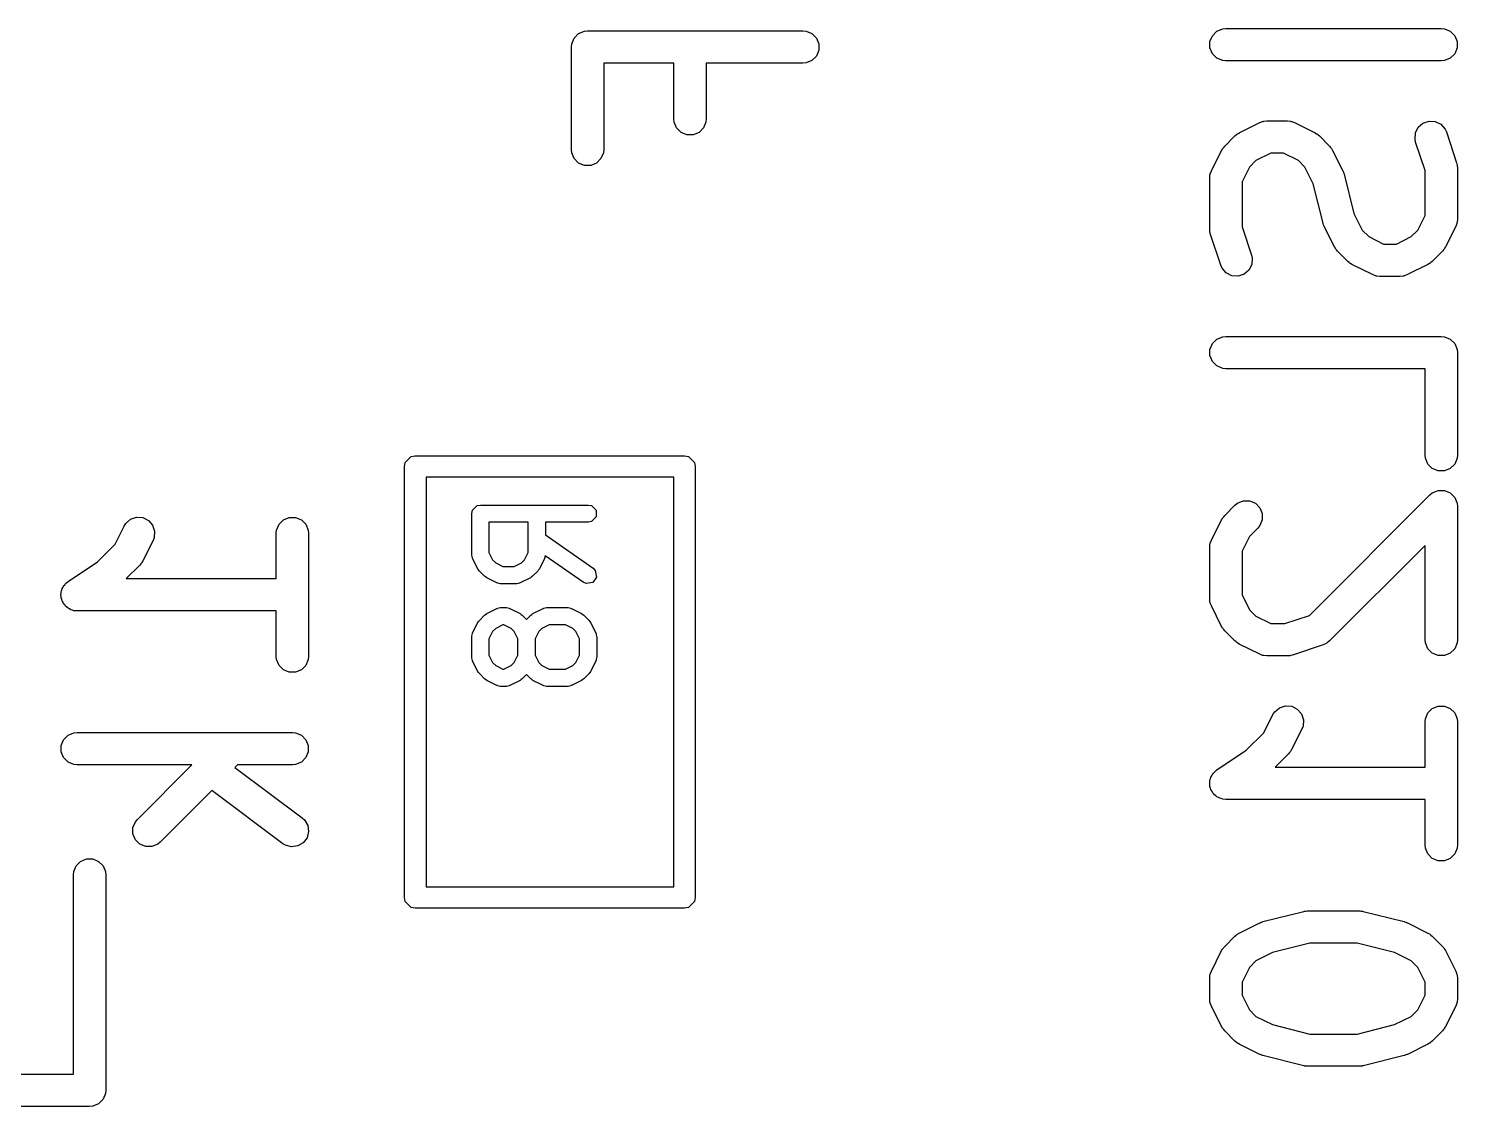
# Model space of a CAD drawing. Header units: inches. Extents: x -1.72 to 1.71, y -2.13 to 2.13.
# Drawn here: x -0.8039 to -0.5428, y 1.1158 to 1.3128 of the extents above; entities that cross this region are included whole.
import ezdxf

# ---------------------------------------------------------------- set-up
doc = ezdxf.new("R2010")
doc.units = ezdxf.units.IN
doc.header["$MEASUREMENT"] = 0
doc.layers.add('BLACK', color=250, linetype='CONTINUOUS')

msp = doc.modelspace()

# ---------------------------------------------------------------- linework, layer by layer
at = {"layer": 'BLACK', "linetype": 'CONTINUOUS'}
for p, q in [((-0.70467, 1.31001), (-0.70423, 1.31107)), ((-0.70423, 1.31107), (-0.70342, 1.31189)), ((-0.70342, 1.31189), (-0.70235, 1.31233)), ((-0.70235, 1.31233), (-0.70178, 1.31238)), ((-0.70178, 1.31238), (-0.66241, 1.31238)), ((-0.66241, 1.31238), (-0.66183, 1.31233)), ((-0.66183, 1.31233), (-0.66077, 1.31189)), ((-0.66077, 1.31189), (-0.65995, 1.31107)), ((-0.65995, 1.31107), (-0.65951, 1.31001)), ((-0.58801, 1.31043), (-0.58756, 1.3115)), ((-0.58756, 1.3115), (-0.58675, 1.31231)), ((-0.58675, 1.31231), (-0.58569, 1.31275)), ((-0.58569, 1.31275), (-0.58511, 1.31281)), ((-0.58511, 1.31281), (-0.54574, 1.31281)), ((-0.54574, 1.31281), (-0.54516, 1.31275)), ((-0.54516, 1.31275), (-0.5441, 1.31231)), ((-0.5441, 1.31231), (-0.54328, 1.3115)), ((-0.54328, 1.3115), (-0.54284, 1.31043)), ((-0.70473, 1.30943), (-0.70467, 1.31001)), ((-0.70473, 1.29068), (-0.70473, 1.30943)), ((-0.65951, 1.30885), (-0.65995, 1.30779)), ((-0.65951, 1.31001), (-0.65951, 1.30885)), ((-0.58801, 1.30928), (-0.58801, 1.31043)), ((-0.58756, 1.30822), (-0.58801, 1.30928)), ((-0.54284, 1.30928), (-0.54328, 1.30822)), ((-0.54284, 1.31043), (-0.54284, 1.30928)), ((-0.68598, 1.30648), (-0.69883, 1.30648)), ((-0.69883, 1.30648), (-0.69883, 1.29068)), ((-0.68598, 1.29631), (-0.68598, 1.30648)), ((-0.66241, 1.30648), (-0.68008, 1.30648)), ((-0.68008, 1.30648), (-0.68008, 1.29631)), ((-0.66183, 1.30653), (-0.66241, 1.30648)), ((-0.66077, 1.30697), (-0.66183, 1.30653)), ((-0.65995, 1.30779), (-0.66077, 1.30697)), ((-0.58675, 1.3074), (-0.58756, 1.30822)), ((-0.58569, 1.30696), (-0.58675, 1.3074)), ((-0.58511, 1.3069), (-0.58569, 1.30696)), ((-0.54574, 1.3069), (-0.58511, 1.3069)), ((-0.54516, 1.30696), (-0.54574, 1.3069)), ((-0.5441, 1.3074), (-0.54516, 1.30696)), ((-0.54328, 1.30822), (-0.5441, 1.3074)), ((-0.68593, 1.29573), (-0.68598, 1.29631)), ((-0.68549, 1.29467), (-0.68593, 1.29573)), ((-0.68014, 1.29573), (-0.68058, 1.29467)), ((-0.68008, 1.29631), (-0.68014, 1.29573)), ((-0.58268, 1.29375), (-0.57893, 1.29563)), ((-0.57893, 1.29563), (-0.57839, 1.29583)), ((-0.57839, 1.29583), (-0.57828, 1.29584)), ((-0.57828, 1.29584), (-0.57819, 1.29588)), ((-0.57819, 1.29588), (-0.57761, 1.29594)), ((-0.57761, 1.29594), (-0.57386, 1.29594)), ((-0.57386, 1.29594), (-0.57328, 1.29588)), ((-0.57328, 1.29588), (-0.57319, 1.29584)), ((-0.57319, 1.29584), (-0.57308, 1.29583)), ((-0.57308, 1.29583), (-0.57254, 1.29563)), ((-0.57254, 1.29563), (-0.56879, 1.29375)), ((-0.54995, 1.29479), (-0.54908, 1.29555)), ((-0.54908, 1.29555), (-0.54798, 1.29591)), ((-0.54798, 1.29591), (-0.54683, 1.29583)), ((-0.54683, 1.29583), (-0.5458, 1.29532)), ((-0.68467, 1.29385), (-0.68549, 1.29467)), ((-0.68361, 1.29341), (-0.68467, 1.29385)), ((-0.68246, 1.29341), (-0.68361, 1.29341)), ((-0.68139, 1.29385), (-0.68246, 1.29341)), ((-0.68058, 1.29467), (-0.68139, 1.29385)), ((-0.58532, 1.29132), (-0.58345, 1.2932)), ((-0.58345, 1.2932), (-0.58322, 1.29338)), ((-0.58322, 1.29338), (-0.58317, 1.29344)), ((-0.58317, 1.29344), (-0.58308, 1.2935)), ((-0.58308, 1.2935), (-0.583, 1.29356)), ((-0.583, 1.29356), (-0.58293, 1.29359)), ((-0.58293, 1.29359), (-0.58268, 1.29375)), ((-0.56879, 1.29375), (-0.56854, 1.29359)), ((-0.56854, 1.29359), (-0.56847, 1.29356)), ((-0.56847, 1.29356), (-0.56839, 1.2935)), ((-0.56839, 1.2935), (-0.5683, 1.29344)), ((-0.5683, 1.29344), (-0.56825, 1.29338)), ((-0.56825, 1.29338), (-0.56802, 1.2932)), ((-0.56802, 1.2932), (-0.56615, 1.29132)), ((-0.55054, 1.29261), (-0.55046, 1.29376)), ((-0.55046, 1.29376), (-0.54995, 1.29479)), ((-0.5458, 1.29532), (-0.54505, 1.29445)), ((-0.54505, 1.29445), (-0.54481, 1.29392)), ((-0.54481, 1.29392), (-0.54294, 1.28829)), ((-0.70467, 1.29011), (-0.70473, 1.29068)), ((-0.69883, 1.29068), (-0.69888, 1.29011)), ((-0.58775, 1.28681), (-0.58588, 1.29056)), ((-0.58588, 1.29056), (-0.58572, 1.2908)), ((-0.58572, 1.2908), (-0.58569, 1.29088)), ((-0.58569, 1.29088), (-0.58562, 1.29096)), ((-0.58562, 1.29096), (-0.58557, 1.29105)), ((-0.58557, 1.29105), (-0.58551, 1.2911)), ((-0.58551, 1.2911), (-0.58532, 1.29132)), ((-0.56615, 1.29132), (-0.56596, 1.2911)), ((-0.56596, 1.2911), (-0.5659, 1.29105)), ((-0.5659, 1.29105), (-0.56585, 1.29096)), ((-0.56585, 1.29096), (-0.56578, 1.29088)), ((-0.56578, 1.29088), (-0.56575, 1.2908)), ((-0.56575, 1.2908), (-0.5656, 1.29056)), ((-0.5656, 1.29056), (-0.56372, 1.28681)), ((-0.55042, 1.29205), (-0.55054, 1.29261)), ((-0.54869, 1.28688), (-0.55042, 1.29205)), ((-0.70423, 1.28904), (-0.70467, 1.29011)), ((-0.70342, 1.28823), (-0.70423, 1.28904)), ((-0.70235, 1.28779), (-0.70342, 1.28823)), ((-0.7012, 1.28779), (-0.70235, 1.28779)), ((-0.70014, 1.28823), (-0.7012, 1.28779)), ((-0.69932, 1.28904), (-0.70014, 1.28823)), ((-0.69888, 1.29011), (-0.69932, 1.28904)), ((-0.57961, 1.28868), (-0.58081, 1.28749)), ((-0.57691, 1.29003), (-0.57961, 1.28868)), ((-0.57456, 1.29003), (-0.57691, 1.29003)), ((-0.57186, 1.28868), (-0.57456, 1.29003)), ((-0.57066, 1.28749), (-0.57186, 1.28868)), ((-0.54294, 1.28829), (-0.54287, 1.28801)), ((-0.54287, 1.28801), (-0.54284, 1.28794)), ((-0.54284, 1.28794), (-0.54283, 1.28783)), ((-0.54283, 1.28783), (-0.54281, 1.28773)), ((-0.54281, 1.28773), (-0.54282, 1.28765)), ((-0.54282, 1.28765), (-0.54279, 1.28736)), ((-0.58806, 1.28549), (-0.58801, 1.28606)), ((-0.58806, 1.27611), (-0.58806, 1.28549)), ((-0.58801, 1.28606), (-0.58796, 1.28616)), ((-0.58796, 1.28626), (-0.58775, 1.28681)), ((-0.58796, 1.28616), (-0.58796, 1.28626)), ((-0.58081, 1.28749), (-0.58216, 1.28479)), ((-0.56915, 1.28445), (-0.57066, 1.28749)), ((-0.56372, 1.28681), (-0.5637, 1.28676)), ((-0.5637, 1.28676), (-0.56369, 1.28675)), ((-0.56369, 1.28675), (-0.56361, 1.2865)), ((-0.56361, 1.2865), (-0.56351, 1.28626)), ((-0.56351, 1.28626), (-0.56351, 1.28624)), ((-0.56351, 1.28624), (-0.5635, 1.2862)), ((-0.5635, 1.2862), (-0.5617, 1.27902)), ((-0.54869, 1.27868), (-0.54869, 1.28688)), ((-0.54279, 1.28736), (-0.54279, 1.27799)), ((-0.58216, 1.28479), (-0.58216, 1.27659)), ((-0.56735, 1.27727), (-0.56915, 1.28445)), ((-0.56734, 1.27723), (-0.56735, 1.27727)), ((-0.56734, 1.27721), (-0.56734, 1.27723)), ((-0.56724, 1.27697), (-0.56734, 1.27721)), ((-0.5617, 1.27902), (-0.56019, 1.27599)), ((-0.55004, 1.27599), (-0.54869, 1.27868)), ((-0.54289, 1.27721), (-0.5431, 1.27667)), ((-0.54288, 1.27731), (-0.54289, 1.27721)), ((-0.54284, 1.27741), (-0.54288, 1.27731)), ((-0.54279, 1.27799), (-0.54284, 1.27741)), ((-0.58803, 1.27582), (-0.58806, 1.27611)), ((-0.58804, 1.27574), (-0.58803, 1.27582)), ((-0.58802, 1.27564), (-0.58804, 1.27574)), ((-0.58801, 1.27554), (-0.58802, 1.27564)), ((-0.58798, 1.27546), (-0.58801, 1.27554)), ((-0.58791, 1.27518), (-0.58798, 1.27546)), ((-0.58604, 1.26955), (-0.58791, 1.27518)), ((-0.58216, 1.27659), (-0.58043, 1.27142)), ((-0.56716, 1.27672), (-0.56724, 1.27697)), ((-0.56714, 1.27671), (-0.56716, 1.27672)), ((-0.56713, 1.27667), (-0.56714, 1.27671)), ((-0.56525, 1.27292), (-0.56713, 1.27667)), ((-0.56019, 1.27599), (-0.55899, 1.27479)), ((-0.55899, 1.27479), (-0.55629, 1.27344)), ((-0.55394, 1.27344), (-0.55124, 1.27479)), ((-0.55124, 1.27479), (-0.55004, 1.27599)), ((-0.5431, 1.27667), (-0.54497, 1.27292)), ((-0.5651, 1.27267), (-0.56525, 1.27292)), ((-0.56507, 1.2726), (-0.5651, 1.27267)), ((-0.565, 1.27252), (-0.56507, 1.2726)), ((-0.56495, 1.27243), (-0.565, 1.27252)), ((-0.56489, 1.27237), (-0.56495, 1.27243)), ((-0.5647, 1.27215), (-0.56489, 1.27237)), ((-0.56283, 1.27027), (-0.5647, 1.27215)), ((-0.55629, 1.27344), (-0.55394, 1.27344)), ((-0.54553, 1.27215), (-0.5474, 1.27027)), ((-0.54534, 1.27237), (-0.54553, 1.27215)), ((-0.54528, 1.27243), (-0.54534, 1.27237)), ((-0.54523, 1.27252), (-0.54528, 1.27243)), ((-0.54516, 1.2726), (-0.54523, 1.27252)), ((-0.54513, 1.27267), (-0.54516, 1.2726)), ((-0.54497, 1.27292), (-0.54513, 1.27267)), ((-0.5858, 1.26902), (-0.58604, 1.26955)), ((-0.58039, 1.26971), (-0.5809, 1.26868)), ((-0.58043, 1.27142), (-0.58031, 1.27086)), ((-0.58031, 1.27086), (-0.58039, 1.26971)), ((-0.5626, 1.27009), (-0.56283, 1.27027)), ((-0.56255, 1.27003), (-0.5626, 1.27009)), ((-0.56246, 1.26997), (-0.56255, 1.27003)), ((-0.56238, 1.26991), (-0.56246, 1.26997)), ((-0.56231, 1.26988), (-0.56238, 1.26991)), ((-0.56206, 1.26972), (-0.56231, 1.26988)), ((-0.55831, 1.26785), (-0.56206, 1.26972)), ((-0.54817, 1.26972), (-0.55192, 1.26785)), ((-0.54792, 1.26988), (-0.54817, 1.26972)), ((-0.54785, 1.26991), (-0.54792, 1.26988)), ((-0.54777, 1.26997), (-0.54785, 1.26991)), ((-0.54768, 1.27003), (-0.54777, 1.26997)), ((-0.54763, 1.27009), (-0.54768, 1.27003)), ((-0.5474, 1.27027), (-0.54763, 1.27009)), ((-0.58505, 1.26815), (-0.5858, 1.26902)), ((-0.58401, 1.26764), (-0.58505, 1.26815)), ((-0.58287, 1.26756), (-0.58401, 1.26764)), ((-0.58177, 1.26792), (-0.58287, 1.26756)), ((-0.5809, 1.26868), (-0.58177, 1.26792)), ((-0.55777, 1.26764), (-0.55831, 1.26785)), ((-0.55766, 1.26763), (-0.55777, 1.26764)), ((-0.55756, 1.26759), (-0.55766, 1.26763)), ((-0.55699, 1.26753), (-0.55756, 1.26759)), ((-0.55324, 1.26753), (-0.55699, 1.26753)), ((-0.55266, 1.26759), (-0.55324, 1.26753)), ((-0.55256, 1.26763), (-0.55266, 1.26759)), ((-0.55246, 1.26764), (-0.55256, 1.26763)), ((-0.55192, 1.26785), (-0.55246, 1.26764)), ((-0.58675, 1.25607), (-0.58569, 1.25651)), ((-0.58569, 1.25651), (-0.58511, 1.25657)), ((-0.58511, 1.25657), (-0.54574, 1.25657)), ((-0.54574, 1.25657), (-0.54516, 1.25651)), ((-0.54516, 1.25651), (-0.5441, 1.25607)), ((-0.58801, 1.25419), (-0.58756, 1.25525)), ((-0.58801, 1.25304), (-0.58801, 1.25419)), ((-0.58756, 1.25525), (-0.58675, 1.25607)), ((-0.5441, 1.25607), (-0.54328, 1.25525)), ((-0.54328, 1.25525), (-0.54284, 1.25419)), ((-0.54284, 1.25419), (-0.54279, 1.25361)), ((-0.54279, 1.25361), (-0.54279, 1.23487)), ((-0.58756, 1.25197), (-0.58801, 1.25304)), ((-0.58675, 1.25116), (-0.58756, 1.25197)), ((-0.58569, 1.25072), (-0.58675, 1.25116)), ((-0.58511, 1.25066), (-0.58569, 1.25072)), ((-0.54869, 1.25066), (-0.58511, 1.25066)), ((-0.54869, 1.23487), (-0.54869, 1.25066)), ((-0.73524, 1.23278), (-0.73509, 1.23353)), ((-0.73524, 1.15404), (-0.73524, 1.23278)), ((-0.73509, 1.23353), (-0.73402, 1.23459)), ((-0.73402, 1.23459), (-0.73327, 1.23474)), ((-0.73327, 1.23474), (-0.68406, 1.23474)), ((-0.68406, 1.23474), (-0.6833, 1.23459)), ((-0.6833, 1.23459), (-0.68224, 1.23353)), ((-0.68224, 1.23353), (-0.68209, 1.23278)), ((-0.68209, 1.23278), (-0.68209, 1.15404)), ((-0.54864, 1.23429), (-0.54869, 1.23487)), ((-0.54819, 1.23323), (-0.54864, 1.23429)), ((-0.54738, 1.23241), (-0.54819, 1.23323)), ((-0.54328, 1.23323), (-0.5441, 1.23241)), ((-0.54284, 1.23429), (-0.54328, 1.23323)), ((-0.54279, 1.23487), (-0.54284, 1.23429)), ((-0.7313, 1.23081), (-0.7313, 1.156)), ((-0.68602, 1.23081), (-0.7313, 1.23081)), ((-0.68602, 1.156), (-0.68602, 1.23081)), ((-0.54632, 1.23197), (-0.54738, 1.23241)), ((-0.54516, 1.23197), (-0.54632, 1.23197)), ((-0.5441, 1.23241), (-0.54516, 1.23197)), ((-0.56983, 1.20558), (-0.54783, 1.22758)), ((-0.54783, 1.22758), (-0.54738, 1.22795)), ((-0.54738, 1.22795), (-0.54663, 1.22826)), ((-0.54663, 1.22826), (-0.54632, 1.22839)), ((-0.54632, 1.22839), (-0.54516, 1.22839)), ((-0.54516, 1.22839), (-0.5441, 1.22795)), ((-0.5441, 1.22795), (-0.54328, 1.22713)), ((-0.72283, 1.22478), (-0.72197, 1.22563)), ((-0.72197, 1.22563), (-0.72137, 1.22575)), ((-0.72137, 1.22575), (-0.70169, 1.22575)), ((-0.70169, 1.22575), (-0.70108, 1.22563)), ((-0.70108, 1.22563), (-0.70023, 1.22478)), ((-0.58532, 1.22383), (-0.58345, 1.22571)), ((-0.58345, 1.22571), (-0.583, 1.22607)), ((-0.583, 1.22607), (-0.58194, 1.22651)), ((-0.58194, 1.22651), (-0.58078, 1.22651)), ((-0.58078, 1.22651), (-0.57972, 1.22607)), ((-0.57972, 1.22607), (-0.5789, 1.22526)), ((-0.5789, 1.22526), (-0.57846, 1.22419)), ((-0.54328, 1.22713), (-0.54303, 1.22651)), ((-0.54303, 1.22651), (-0.54284, 1.22607)), ((-0.54284, 1.22607), (-0.54279, 1.22549)), ((-0.54279, 1.22549), (-0.54279, 1.20112)), ((-0.78648, 1.22191), (-0.78617, 1.2224)), ((-0.78617, 1.2224), (-0.7853, 1.22315)), ((-0.7853, 1.22315), (-0.78421, 1.22352)), ((-0.78421, 1.22352), (-0.78306, 1.22344)), ((-0.78306, 1.22344), (-0.78203, 1.22292)), ((-0.78203, 1.22292), (-0.78127, 1.22205)), ((-0.75861, 1.22117), (-0.75817, 1.22223)), ((-0.75817, 1.22223), (-0.75736, 1.22304)), ((-0.75736, 1.22304), (-0.75629, 1.22349)), ((-0.75629, 1.22349), (-0.75514, 1.22349)), ((-0.75514, 1.22349), (-0.75408, 1.22304)), ((-0.75408, 1.22304), (-0.75326, 1.22223)), ((-0.75326, 1.22223), (-0.75282, 1.22117)), ((-0.72295, 1.22418), (-0.72283, 1.22478)), ((-0.72295, 1.21668), (-0.72295, 1.22418)), ((-0.71264, 1.2226), (-0.7198, 1.2226)), ((-0.7198, 1.2226), (-0.7198, 1.21705)), ((-0.71264, 1.21705), (-0.71264, 1.2226)), ((-0.70169, 1.2226), (-0.70949, 1.2226)), ((-0.70949, 1.2226), (-0.70949, 1.22031)), ((-0.70108, 1.22272), (-0.70169, 1.2226)), ((-0.70023, 1.22357), (-0.70108, 1.22272)), ((-0.70023, 1.22478), (-0.70023, 1.22357)), ((-0.58775, 1.21931), (-0.58588, 1.22306)), ((-0.58588, 1.22306), (-0.58572, 1.22331)), ((-0.58572, 1.22331), (-0.58569, 1.22338)), ((-0.58569, 1.22338), (-0.58562, 1.22346)), ((-0.58562, 1.22346), (-0.58557, 1.22355)), ((-0.58557, 1.22355), (-0.58551, 1.2236)), ((-0.58551, 1.2236), (-0.58532, 1.22383)), ((-0.57846, 1.22304), (-0.5789, 1.22198)), ((-0.57846, 1.22419), (-0.57846, 1.22304)), ((-0.78814, 1.21859), (-0.78648, 1.22191)), ((-0.78127, 1.22205), (-0.78091, 1.22096)), ((-0.78099, 1.21981), (-0.7812, 1.21927)), ((-0.78091, 1.22096), (-0.78099, 1.21981)), ((-0.75867, 1.22059), (-0.75861, 1.22117)), ((-0.75867, 1.21229), (-0.75867, 1.22059)), ((-0.75282, 1.22117), (-0.75276, 1.22059)), ((-0.75276, 1.22059), (-0.75276, 1.19809)), ((-0.70949, 1.22031), (-0.70078, 1.21422)), ((-0.58081, 1.21999), (-0.58216, 1.2173)), ((-0.57927, 1.22153), (-0.58081, 1.21999)), ((-0.5789, 1.22198), (-0.57927, 1.22153)), ((-0.79134, 1.21539), (-0.78814, 1.21859)), ((-0.7812, 1.21927), (-0.78307, 1.21552)), ((-0.7198, 1.21705), (-0.71914, 1.21573)), ((-0.71329, 1.21573), (-0.71264, 1.21705)), ((-0.58806, 1.21799), (-0.58801, 1.21857)), ((-0.58806, 1.20862), (-0.58806, 1.21799)), ((-0.58801, 1.21857), (-0.58796, 1.21867)), ((-0.58796, 1.21877), (-0.58775, 1.21931)), ((-0.58796, 1.21867), (-0.58796, 1.21877)), ((-0.58216, 1.2173), (-0.58216, 1.20932)), ((-0.54869, 1.21836), (-0.56615, 1.20091)), ((-0.54869, 1.20112), (-0.54869, 1.21836)), ((-0.79672, 1.2118), (-0.79134, 1.21539)), ((-0.78362, 1.21475), (-0.78608, 1.21229)), ((-0.78344, 1.21498), (-0.78362, 1.21475)), ((-0.78338, 1.21503), (-0.78344, 1.21498)), ((-0.78332, 1.21512), (-0.78338, 1.21503)), ((-0.78326, 1.2152), (-0.78332, 1.21512)), ((-0.78323, 1.21527), (-0.78326, 1.2152)), ((-0.78307, 1.21552), (-0.78323, 1.21527)), ((-0.72293, 1.2166), (-0.72295, 1.21668)), ((-0.72294, 1.21656), (-0.72293, 1.2166)), ((-0.72288, 1.21632), (-0.72294, 1.21656)), ((-0.72283, 1.21607), (-0.72288, 1.21632)), ((-0.7228, 1.21605), (-0.72283, 1.21607)), ((-0.72278, 1.21597), (-0.7228, 1.21605)), ((-0.72184, 1.2141), (-0.72278, 1.21597)), ((-0.71914, 1.21573), (-0.71856, 1.21516)), ((-0.71856, 1.21516), (-0.71725, 1.2145)), ((-0.71725, 1.2145), (-0.71518, 1.2145)), ((-0.71518, 1.2145), (-0.71387, 1.21516)), ((-0.71387, 1.21516), (-0.71329, 1.21573)), ((-0.70965, 1.21597), (-0.71059, 1.2141)), ((-0.70963, 1.21605), (-0.70965, 1.21597)), ((-0.70961, 1.21607), (-0.70963, 1.21605)), ((-0.70956, 1.21632), (-0.70961, 1.21607)), ((-0.70951, 1.21648), (-0.70956, 1.21632)), ((-0.70259, 1.21164), (-0.70951, 1.21648)), ((-0.79717, 1.21143), (-0.79673, 1.21179)), ((-0.79673, 1.21179), (-0.79673, 1.2118)), ((-0.79673, 1.2118), (-0.79673, 1.2118)), ((-0.79673, 1.2118), (-0.79672, 1.2118)), ((-0.78608, 1.21229), (-0.75867, 1.21229)), ((-0.72169, 1.2139), (-0.72184, 1.2141)), ((-0.72155, 1.21369), (-0.72169, 1.2139)), ((-0.72061, 1.21275), (-0.72155, 1.21369)), ((-0.7204, 1.21261), (-0.72061, 1.21275)), ((-0.7202, 1.21246), (-0.7204, 1.21261)), ((-0.71833, 1.21152), (-0.7202, 1.21246)), ((-0.71223, 1.21246), (-0.71411, 1.21152)), ((-0.71203, 1.21261), (-0.71223, 1.21246)), ((-0.71182, 1.21275), (-0.71203, 1.21261)), ((-0.71088, 1.21369), (-0.71182, 1.21275)), ((-0.71074, 1.2139), (-0.71088, 1.21369)), ((-0.71059, 1.2141), (-0.71074, 1.2139)), ((-0.70015, 1.21259), (-0.70084, 1.2116)), ((-0.70078, 1.21422), (-0.70036, 1.21377)), ((-0.70036, 1.21377), (-0.70015, 1.21259)), ((-0.79804, 1.20934), (-0.79798, 1.20963)), ((-0.79798, 1.20906), (-0.79804, 1.20934)), ((-0.79798, 1.20992), (-0.79787, 1.21019)), ((-0.79798, 1.20963), (-0.79798, 1.20992)), ((-0.79787, 1.21019), (-0.79781, 1.21047)), ((-0.79781, 1.21047), (-0.79765, 1.21071)), ((-0.79765, 1.21071), (-0.79754, 1.21098)), ((-0.79754, 1.21098), (-0.79733, 1.21119)), ((-0.79733, 1.21119), (-0.79717, 1.21143)), ((-0.71825, 1.2115), (-0.71833, 1.21152)), ((-0.71823, 1.21147), (-0.71825, 1.2115)), ((-0.71798, 1.21142), (-0.71823, 1.21147)), ((-0.71773, 1.21136), (-0.71798, 1.21142)), ((-0.7177, 1.21137), (-0.71773, 1.21136)), ((-0.71762, 1.21135), (-0.7177, 1.21137)), ((-0.71481, 1.21135), (-0.71762, 1.21135)), ((-0.71473, 1.21137), (-0.71481, 1.21135)), ((-0.7147, 1.21136), (-0.71473, 1.21137)), ((-0.71446, 1.21142), (-0.7147, 1.21136)), ((-0.71421, 1.21147), (-0.71446, 1.21142)), ((-0.71418, 1.2115), (-0.71421, 1.21147)), ((-0.71411, 1.21152), (-0.71418, 1.2115)), ((-0.70203, 1.21139), (-0.70259, 1.21164)), ((-0.70084, 1.2116), (-0.70203, 1.21139)), ((-0.58216, 1.20932), (-0.58081, 1.20662)), ((-0.79798, 1.20876), (-0.79798, 1.20906)), ((-0.79787, 1.2085), (-0.79798, 1.20876)), ((-0.79782, 1.20821), (-0.79787, 1.2085)), ((-0.79765, 1.20797), (-0.79782, 1.20821)), ((-0.79754, 1.2077), (-0.79765, 1.20797)), ((-0.79734, 1.2075), (-0.79754, 1.2077)), ((-0.79718, 1.20726), (-0.79734, 1.2075)), ((-0.79693, 1.20709), (-0.79718, 1.20726)), ((-0.79673, 1.20689), (-0.79693, 1.20709)), ((-0.79646, 1.20678), (-0.79673, 1.20689)), ((-0.79622, 1.20661), (-0.79646, 1.20678)), ((-0.79593, 1.20656), (-0.79622, 1.20661)), ((-0.79566, 1.20644), (-0.79593, 1.20656)), ((-0.7202, 1.2059), (-0.71833, 1.20684)), ((-0.71833, 1.20684), (-0.71825, 1.20686)), ((-0.71825, 1.20686), (-0.71823, 1.20688)), ((-0.71823, 1.20688), (-0.71798, 1.20693)), ((-0.71798, 1.20693), (-0.71773, 1.207)), ((-0.71773, 1.207), (-0.7177, 1.20699)), ((-0.7177, 1.20699), (-0.71762, 1.207)), ((-0.71762, 1.207), (-0.71669, 1.207)), ((-0.71669, 1.207), (-0.71661, 1.20699)), ((-0.71661, 1.20699), (-0.71657, 1.207)), ((-0.71657, 1.207), (-0.71633, 1.20693)), ((-0.71633, 1.20693), (-0.71608, 1.20688)), ((-0.71608, 1.20688), (-0.71606, 1.20686)), ((-0.71606, 1.20686), (-0.71598, 1.20684)), ((-0.71598, 1.20684), (-0.71411, 1.2059)), ((-0.71177, 1.2059), (-0.70989, 1.20684)), ((-0.70989, 1.20684), (-0.70981, 1.20686)), ((-0.70981, 1.20686), (-0.70979, 1.20688)), ((-0.70979, 1.20688), (-0.70954, 1.20693)), ((-0.70954, 1.20693), (-0.7093, 1.207)), ((-0.7093, 1.207), (-0.70926, 1.20699)), ((-0.70926, 1.20699), (-0.70919, 1.207)), ((-0.70919, 1.207), (-0.70544, 1.207)), ((-0.70544, 1.207), (-0.70536, 1.20699)), ((-0.70536, 1.20699), (-0.70532, 1.207)), ((-0.70532, 1.207), (-0.70508, 1.20693)), ((-0.70508, 1.20693), (-0.70483, 1.20688)), ((-0.70483, 1.20688), (-0.70481, 1.20686)), ((-0.70481, 1.20686), (-0.70473, 1.20684)), ((-0.70473, 1.20684), (-0.70286, 1.2059)), ((-0.58801, 1.20804), (-0.58806, 1.20862)), ((-0.58796, 1.20795), (-0.58801, 1.20804)), ((-0.58796, 1.20784), (-0.58796, 1.20795)), ((-0.58775, 1.2073), (-0.58796, 1.20784)), ((-0.58588, 1.20355), (-0.58775, 1.2073)), ((-0.58081, 1.20662), (-0.57961, 1.20542)), ((-0.79509, 1.20639), (-0.79566, 1.20644)), ((-0.75867, 1.20639), (-0.79509, 1.20639)), ((-0.79509, 1.20639), (-0.79509, 1.20639)), ((-0.79509, 1.20639), (-0.79509, 1.20639)), ((-0.79509, 1.20639), (-0.79509, 1.20639)), ((-0.75867, 1.19809), (-0.75867, 1.20639)), ((-0.72278, 1.20238), (-0.72184, 1.20426)), ((-0.72184, 1.20426), (-0.72169, 1.20446)), ((-0.72169, 1.20446), (-0.72155, 1.20467)), ((-0.72155, 1.20467), (-0.72061, 1.2056)), ((-0.72061, 1.2056), (-0.7204, 1.20574)), ((-0.7204, 1.20574), (-0.7202, 1.2059)), ((-0.71411, 1.2059), (-0.71391, 1.20574)), ((-0.71391, 1.20574), (-0.7137, 1.2056)), ((-0.7137, 1.2056), (-0.71294, 1.20484)), ((-0.71294, 1.20484), (-0.71217, 1.2056)), ((-0.71217, 1.2056), (-0.71196, 1.20574)), ((-0.71196, 1.20574), (-0.71177, 1.2059)), ((-0.70286, 1.2059), (-0.70266, 1.20574)), ((-0.70266, 1.20574), (-0.70245, 1.2056)), ((-0.70245, 1.2056), (-0.70151, 1.20467)), ((-0.70151, 1.20467), (-0.70137, 1.20446)), ((-0.70137, 1.20446), (-0.70122, 1.20426)), ((-0.70122, 1.20426), (-0.70028, 1.20238)), ((-0.57961, 1.20542), (-0.57691, 1.20407)), ((-0.57691, 1.20407), (-0.57434, 1.20407)), ((-0.57434, 1.20407), (-0.56983, 1.20558)), ((-0.72295, 1.20168), (-0.72293, 1.20176)), ((-0.72295, 1.19793), (-0.72295, 1.20168)), ((-0.72294, 1.20179), (-0.72288, 1.20203)), ((-0.72293, 1.20176), (-0.72294, 1.20179)), ((-0.72288, 1.20203), (-0.72283, 1.20228)), ((-0.72283, 1.20228), (-0.7228, 1.20231)), ((-0.7228, 1.20231), (-0.72278, 1.20238)), ((-0.71914, 1.20262), (-0.7198, 1.20131)), ((-0.71856, 1.2032), (-0.71914, 1.20262)), ((-0.71725, 1.20385), (-0.71856, 1.2032)), ((-0.71706, 1.20385), (-0.71725, 1.20385)), ((-0.71574, 1.2032), (-0.71706, 1.20385)), ((-0.71517, 1.20262), (-0.71574, 1.2032)), ((-0.71451, 1.20131), (-0.71517, 1.20262)), ((-0.7107, 1.20262), (-0.71136, 1.20131)), ((-0.71013, 1.2032), (-0.7107, 1.20262)), ((-0.70881, 1.20385), (-0.71013, 1.2032)), ((-0.70581, 1.20385), (-0.70881, 1.20385)), ((-0.70449, 1.2032), (-0.70581, 1.20385)), ((-0.70392, 1.20262), (-0.70449, 1.2032)), ((-0.70326, 1.20131), (-0.70392, 1.20262)), ((-0.70028, 1.20238), (-0.70026, 1.20231)), ((-0.70026, 1.20231), (-0.70023, 1.20228)), ((-0.70023, 1.20228), (-0.70018, 1.20203)), ((-0.70018, 1.20203), (-0.70012, 1.20179)), ((-0.70012, 1.20179), (-0.70013, 1.20176)), ((-0.70013, 1.20176), (-0.70011, 1.20168)), ((-0.70011, 1.20168), (-0.70011, 1.19793)), ((-0.58572, 1.2033), (-0.58588, 1.20355)), ((-0.58569, 1.20323), (-0.58572, 1.2033)), ((-0.58562, 1.20315), (-0.58569, 1.20323)), ((-0.58557, 1.20306), (-0.58562, 1.20315)), ((-0.58551, 1.20301), (-0.58557, 1.20306)), ((-0.58532, 1.20278), (-0.58551, 1.20301)), ((-0.58345, 1.20091), (-0.58532, 1.20278)), ((-0.7198, 1.20131), (-0.7198, 1.1983)), ((-0.71451, 1.1983), (-0.71451, 1.20131)), ((-0.71136, 1.20131), (-0.71136, 1.1983)), ((-0.70326, 1.1983), (-0.70326, 1.20131)), ((-0.58322, 1.20072), (-0.58345, 1.20091)), ((-0.58317, 1.20066), (-0.58322, 1.20072)), ((-0.58308, 1.20061), (-0.58317, 1.20066)), ((-0.583, 1.20054), (-0.58308, 1.20061)), ((-0.58293, 1.20051), (-0.583, 1.20054)), ((-0.58268, 1.20035), (-0.58293, 1.20051)), ((-0.57893, 1.19848), (-0.58268, 1.20035)), ((-0.5673, 1.20019), (-0.57293, 1.19832)), ((-0.56677, 1.20043), (-0.5673, 1.20019)), ((-0.56669, 1.2005), (-0.56677, 1.20043)), ((-0.5666, 1.20054), (-0.56669, 1.2005)), ((-0.56615, 1.20091), (-0.5666, 1.20054)), ((-0.54864, 1.20054), (-0.54869, 1.20112)), ((-0.54819, 1.19948), (-0.54864, 1.20054)), ((-0.54738, 1.19867), (-0.54819, 1.19948)), ((-0.54328, 1.19948), (-0.5441, 1.19867)), ((-0.54284, 1.20054), (-0.54328, 1.19948)), ((-0.54279, 1.20112), (-0.54284, 1.20054)), ((-0.75861, 1.19752), (-0.75867, 1.19809)), ((-0.75817, 1.19645), (-0.75861, 1.19752)), ((-0.75736, 1.19564), (-0.75817, 1.19645)), ((-0.75326, 1.19645), (-0.75408, 1.19564)), ((-0.75282, 1.19752), (-0.75326, 1.19645)), ((-0.75276, 1.19809), (-0.75282, 1.19752)), ((-0.72293, 1.19785), (-0.72295, 1.19793)), ((-0.72294, 1.19782), (-0.72293, 1.19785)), ((-0.72288, 1.19757), (-0.72294, 1.19782)), ((-0.72283, 1.19733), (-0.72288, 1.19757)), ((-0.7228, 1.1973), (-0.72283, 1.19733)), ((-0.72278, 1.19722), (-0.7228, 1.1973)), ((-0.72184, 1.19535), (-0.72278, 1.19722)), ((-0.7198, 1.1983), (-0.71914, 1.19699)), ((-0.71914, 1.19699), (-0.71856, 1.19641)), ((-0.71856, 1.19641), (-0.71725, 1.19575)), ((-0.71706, 1.19575), (-0.71574, 1.19641)), ((-0.71574, 1.19641), (-0.71517, 1.19699)), ((-0.71517, 1.19699), (-0.71451, 1.1983)), ((-0.71136, 1.1983), (-0.7107, 1.19699)), ((-0.7107, 1.19699), (-0.71013, 1.19641)), ((-0.71013, 1.19641), (-0.70881, 1.19575)), ((-0.70581, 1.19575), (-0.70449, 1.19641)), ((-0.70449, 1.19641), (-0.70392, 1.19699)), ((-0.70392, 1.19699), (-0.70326, 1.1983)), ((-0.70028, 1.19722), (-0.70122, 1.19535)), ((-0.70026, 1.1973), (-0.70028, 1.19722)), ((-0.70023, 1.19733), (-0.70026, 1.1973)), ((-0.70018, 1.19757), (-0.70023, 1.19733)), ((-0.70012, 1.19782), (-0.70018, 1.19757)), ((-0.70011, 1.19793), (-0.70013, 1.19785)), ((-0.70013, 1.19785), (-0.70012, 1.19782)), ((-0.57839, 1.19827), (-0.57893, 1.19848)), ((-0.57828, 1.19827), (-0.57839, 1.19827)), ((-0.57819, 1.19822), (-0.57828, 1.19827)), ((-0.57761, 1.19817), (-0.57819, 1.19822)), ((-0.57386, 1.19817), (-0.57761, 1.19817)), ((-0.57357, 1.1982), (-0.57386, 1.19817)), ((-0.57349, 1.19819), (-0.57357, 1.1982)), ((-0.57339, 1.19821), (-0.57349, 1.19819)), ((-0.57328, 1.19822), (-0.57339, 1.19821)), ((-0.57321, 1.19825), (-0.57328, 1.19822)), ((-0.57293, 1.19832), (-0.57321, 1.19825)), ((-0.54632, 1.19822), (-0.54738, 1.19867)), ((-0.54516, 1.19822), (-0.54632, 1.19822)), ((-0.5441, 1.19867), (-0.54516, 1.19822)), ((-0.75629, 1.1952), (-0.75736, 1.19564)), ((-0.75514, 1.1952), (-0.75629, 1.1952)), ((-0.75408, 1.19564), (-0.75514, 1.1952)), ((-0.72169, 1.19515), (-0.72184, 1.19535)), ((-0.72155, 1.19494), (-0.72169, 1.19515)), ((-0.72061, 1.194), (-0.72155, 1.19494)), ((-0.7204, 1.19386), (-0.72061, 1.194)), ((-0.7202, 1.19371), (-0.7204, 1.19386)), ((-0.71833, 1.19277), (-0.7202, 1.19371)), ((-0.71725, 1.19575), (-0.71706, 1.19575)), ((-0.71411, 1.19371), (-0.71598, 1.19277)), ((-0.71391, 1.19386), (-0.71411, 1.19371)), ((-0.7137, 1.194), (-0.71391, 1.19386)), ((-0.71294, 1.19476), (-0.7137, 1.194)), ((-0.71217, 1.194), (-0.71294, 1.19476)), ((-0.71196, 1.19386), (-0.71217, 1.194)), ((-0.71177, 1.19371), (-0.71196, 1.19386)), ((-0.70989, 1.19277), (-0.71177, 1.19371)), ((-0.70881, 1.19575), (-0.70581, 1.19575)), ((-0.70286, 1.19371), (-0.70473, 1.19277)), ((-0.70266, 1.19386), (-0.70286, 1.19371)), ((-0.70245, 1.194), (-0.70266, 1.19386)), ((-0.70151, 1.19494), (-0.70245, 1.194)), ((-0.70137, 1.19515), (-0.70151, 1.19494)), ((-0.70122, 1.19535), (-0.70137, 1.19515)), ((-0.71825, 1.19275), (-0.71833, 1.19277)), ((-0.71823, 1.19272), (-0.71825, 1.19275)), ((-0.71798, 1.19267), (-0.71823, 1.19272)), ((-0.71773, 1.19261), (-0.71798, 1.19267)), ((-0.7177, 1.19262), (-0.71773, 1.19261)), ((-0.71762, 1.1926), (-0.7177, 1.19262)), ((-0.71669, 1.1926), (-0.71762, 1.1926)), ((-0.71661, 1.19262), (-0.71669, 1.1926)), ((-0.71657, 1.19261), (-0.71661, 1.19262)), ((-0.71633, 1.19267), (-0.71657, 1.19261)), ((-0.71608, 1.19272), (-0.71633, 1.19267)), ((-0.71606, 1.19275), (-0.71608, 1.19272)), ((-0.71598, 1.19277), (-0.71606, 1.19275)), ((-0.70981, 1.19275), (-0.70989, 1.19277)), ((-0.70979, 1.19272), (-0.70981, 1.19275)), ((-0.70954, 1.19267), (-0.70979, 1.19272)), ((-0.7093, 1.19261), (-0.70954, 1.19267)), ((-0.70926, 1.19262), (-0.7093, 1.19261)), ((-0.70919, 1.1926), (-0.70926, 1.19262)), ((-0.70544, 1.1926), (-0.70919, 1.1926)), ((-0.70536, 1.19262), (-0.70544, 1.1926)), ((-0.70532, 1.19261), (-0.70536, 1.19262)), ((-0.70508, 1.19267), (-0.70532, 1.19261)), ((-0.70483, 1.19272), (-0.70508, 1.19267)), ((-0.70481, 1.19275), (-0.70483, 1.19272)), ((-0.70473, 1.19277), (-0.70481, 1.19275)), ((-0.57619, 1.18793), (-0.57532, 1.18869)), ((-0.57532, 1.18869), (-0.57423, 1.18905)), ((-0.57423, 1.18905), (-0.57308, 1.18897)), ((-0.57308, 1.18897), (-0.57205, 1.18846)), ((-0.57205, 1.18846), (-0.5713, 1.18758)), ((-0.54819, 1.18776), (-0.54738, 1.18858)), ((-0.54738, 1.18858), (-0.54632, 1.18902)), ((-0.54632, 1.18902), (-0.54516, 1.18902)), ((-0.54516, 1.18902), (-0.5441, 1.18858)), ((-0.5441, 1.18858), (-0.54328, 1.18776)), ((-0.57816, 1.18412), (-0.5765, 1.18744)), ((-0.5765, 1.18744), (-0.57619, 1.18793)), ((-0.5713, 1.18758), (-0.57093, 1.18649)), ((-0.57093, 1.18649), (-0.57101, 1.18534)), ((-0.54869, 1.18612), (-0.54864, 1.1867)), ((-0.54869, 1.17783), (-0.54869, 1.18612)), ((-0.54864, 1.1867), (-0.54819, 1.18776)), ((-0.54328, 1.18776), (-0.54284, 1.1867)), ((-0.54284, 1.1867), (-0.54279, 1.18612)), ((-0.54279, 1.18612), (-0.54279, 1.16363)), ((-0.79754, 1.18286), (-0.79673, 1.18367)), ((-0.79673, 1.18367), (-0.79566, 1.18412)), ((-0.79566, 1.18412), (-0.79509, 1.18417)), ((-0.79509, 1.18417), (-0.75572, 1.18417)), ((-0.75572, 1.18417), (-0.75514, 1.18412)), ((-0.75514, 1.18412), (-0.75408, 1.18367)), ((-0.75408, 1.18367), (-0.75326, 1.18286)), ((-0.58137, 1.18092), (-0.57816, 1.18412)), ((-0.57122, 1.1848), (-0.57309, 1.18105)), ((-0.57101, 1.18534), (-0.57122, 1.1848)), ((-0.79798, 1.1818), (-0.79754, 1.18286)), ((-0.79798, 1.18064), (-0.79798, 1.1818)), ((-0.79754, 1.17958), (-0.79798, 1.18064)), ((-0.75326, 1.18286), (-0.75282, 1.1818)), ((-0.75282, 1.18064), (-0.75326, 1.17958)), ((-0.75282, 1.1818), (-0.75282, 1.18064)), ((-0.58675, 1.17733), (-0.58137, 1.18092)), ((-0.57346, 1.18051), (-0.57365, 1.18029)), ((-0.5734, 1.18056), (-0.57346, 1.18051)), ((-0.57335, 1.18065), (-0.5734, 1.18056)), ((-0.57328, 1.18073), (-0.57335, 1.18065)), ((-0.57325, 1.1808), (-0.57328, 1.18073)), ((-0.57309, 1.18105), (-0.57325, 1.1808)), ((-0.79673, 1.17876), (-0.79754, 1.17958)), ((-0.79566, 1.17832), (-0.79673, 1.17876)), ((-0.79509, 1.17827), (-0.79566, 1.17832)), ((-0.77409, 1.17827), (-0.79509, 1.17827)), ((-0.78405, 1.16831), (-0.77409, 1.17827)), ((-0.76574, 1.17827), (-0.76622, 1.17779)), ((-0.75572, 1.17827), (-0.76574, 1.17827)), ((-0.75514, 1.17832), (-0.75572, 1.17827)), ((-0.75408, 1.17876), (-0.75514, 1.17832)), ((-0.75326, 1.17958), (-0.75408, 1.17876)), ((-0.57365, 1.18029), (-0.57611, 1.17783)), ((-0.57611, 1.17783), (-0.54869, 1.17783)), ((-0.76622, 1.17779), (-0.75394, 1.16858)), ((-0.58801, 1.17545), (-0.58789, 1.17572)), ((-0.58801, 1.17516), (-0.58801, 1.17545)), ((-0.58789, 1.17572), (-0.58784, 1.17601)), ((-0.58784, 1.17601), (-0.58768, 1.17625)), ((-0.58768, 1.17625), (-0.58756, 1.17651)), ((-0.58756, 1.17651), (-0.58736, 1.17672)), ((-0.58736, 1.17672), (-0.5872, 1.17696)), ((-0.5872, 1.17696), (-0.58675, 1.17733)), ((-0.58675, 1.17733), (-0.58675, 1.17733)), ((-0.58675, 1.17733), (-0.58675, 1.17733)), ((-0.58675, 1.17733), (-0.58675, 1.17733)), ((-0.77044, 1.17357), (-0.77987, 1.16413)), ((-0.75749, 1.16386), (-0.77044, 1.17357)), ((-0.58806, 1.17488), (-0.58801, 1.17516)), ((-0.58801, 1.17459), (-0.58806, 1.17488)), ((-0.58801, 1.1743), (-0.58801, 1.17459)), ((-0.58789, 1.17403), (-0.58801, 1.1743)), ((-0.58784, 1.17375), (-0.58789, 1.17403)), ((-0.58768, 1.1735), (-0.58784, 1.17375)), ((-0.58756, 1.17323), (-0.58768, 1.1735)), ((-0.58736, 1.17303), (-0.58756, 1.17323)), ((-0.5872, 1.17279), (-0.58736, 1.17303)), ((-0.58696, 1.17263), (-0.5872, 1.17279)), ((-0.58675, 1.17242), (-0.58696, 1.17263)), ((-0.58648, 1.17231), (-0.58675, 1.17242)), ((-0.58624, 1.17215), (-0.58648, 1.17231)), ((-0.58596, 1.17209), (-0.58624, 1.17215)), ((-0.58569, 1.17198), (-0.58596, 1.17209)), ((-0.58512, 1.17192), (-0.58569, 1.17198)), ((-0.58511, 1.17192), (-0.58512, 1.17192)), ((-0.54869, 1.17192), (-0.58511, 1.17192)), ((-0.58511, 1.17192), (-0.58511, 1.17192)), ((-0.58511, 1.17192), (-0.58511, 1.17192)), ((-0.54869, 1.16363), (-0.54869, 1.17192)), ((-0.78486, 1.1668), (-0.78442, 1.16786)), ((-0.78442, 1.16786), (-0.78405, 1.16831)), ((-0.75394, 1.16858), (-0.75352, 1.16819)), ((-0.75352, 1.16819), (-0.75293, 1.1672)), ((-0.78486, 1.16565), (-0.78486, 1.1668)), ((-0.78442, 1.16458), (-0.78486, 1.16565)), ((-0.75305, 1.16494), (-0.75374, 1.16402)), ((-0.75277, 1.16606), (-0.75305, 1.16494)), ((-0.75293, 1.1672), (-0.75277, 1.16606)), ((-0.7836, 1.16377), (-0.78442, 1.16458)), ((-0.78254, 1.16333), (-0.7836, 1.16377)), ((-0.78139, 1.16333), (-0.78254, 1.16333)), ((-0.78032, 1.16377), (-0.78139, 1.16333)), ((-0.77987, 1.16413), (-0.78032, 1.16377)), ((-0.75699, 1.16356), (-0.75749, 1.16386)), ((-0.75588, 1.16327), (-0.75699, 1.16356)), ((-0.75474, 1.16344), (-0.75588, 1.16327)), ((-0.75374, 1.16402), (-0.75474, 1.16344)), ((-0.54864, 1.16305), (-0.54869, 1.16363)), ((-0.54819, 1.16198), (-0.54864, 1.16305)), ((-0.54284, 1.16305), (-0.54328, 1.16198)), ((-0.54279, 1.16363), (-0.54284, 1.16305)), ((-0.79569, 1.15875), (-0.79525, 1.15981)), ((-0.79525, 1.15981), (-0.79443, 1.16063)), ((-0.79443, 1.16063), (-0.79337, 1.16107)), ((-0.79337, 1.16107), (-0.79222, 1.16107)), ((-0.79222, 1.16107), (-0.79115, 1.16063)), ((-0.79115, 1.16063), (-0.79034, 1.15981)), ((-0.79034, 1.15981), (-0.7899, 1.15875)), ((-0.54738, 1.16117), (-0.54819, 1.16198)), ((-0.54632, 1.16073), (-0.54738, 1.16117)), ((-0.54516, 1.16073), (-0.54632, 1.16073)), ((-0.5441, 1.16117), (-0.54516, 1.16073)), ((-0.54328, 1.16198), (-0.5441, 1.16117)), ((-0.79575, 1.15817), (-0.79569, 1.15875)), ((-0.79575, 1.12176), (-0.79575, 1.15817)), ((-0.7899, 1.15875), (-0.78984, 1.15817)), ((-0.78984, 1.15817), (-0.78984, 1.1188)), ((-0.7313, 1.156), (-0.68602, 1.156)), ((-0.73509, 1.15328), (-0.73524, 1.15404)), ((-0.73402, 1.15222), (-0.73509, 1.15328)), ((-0.73327, 1.15207), (-0.73402, 1.15222)), ((-0.68406, 1.15207), (-0.73327, 1.15207)), ((-0.6833, 1.15222), (-0.68406, 1.15207)), ((-0.68224, 1.15328), (-0.6833, 1.15222)), ((-0.68209, 1.15404), (-0.68224, 1.15328)), ((-0.58268, 1.14752), (-0.57893, 1.14939)), ((-0.57893, 1.14939), (-0.57889, 1.14941)), ((-0.57889, 1.14941), (-0.57887, 1.14942)), ((-0.57887, 1.14942), (-0.57863, 1.14951)), ((-0.57863, 1.14951), (-0.57839, 1.1496)), ((-0.57839, 1.1496), (-0.57837, 1.1496)), ((-0.57837, 1.1496), (-0.57833, 1.14962)), ((-0.57833, 1.14962), (-0.57083, 1.15149)), ((-0.57083, 1.15149), (-0.57073, 1.15151)), ((-0.57073, 1.15151), (-0.57069, 1.15152)), ((-0.57069, 1.15152), (-0.57047, 1.15154)), ((-0.57047, 1.15154), (-0.57025, 1.15158)), ((-0.57025, 1.15158), (-0.57021, 1.15157)), ((-0.57021, 1.15157), (-0.57011, 1.15158)), ((-0.57011, 1.15158), (-0.56074, 1.15158)), ((-0.56074, 1.15158), (-0.56064, 1.15157)), ((-0.56064, 1.15157), (-0.56059, 1.15158)), ((-0.56059, 1.15158), (-0.56038, 1.15154)), ((-0.56038, 1.15154), (-0.56016, 1.15152)), ((-0.56016, 1.15152), (-0.56012, 1.15151)), ((-0.56012, 1.15151), (-0.56002, 1.15149)), ((-0.56002, 1.15149), (-0.55252, 1.14962)), ((-0.55252, 1.14962), (-0.55248, 1.1496)), ((-0.55248, 1.1496), (-0.55246, 1.1496)), ((-0.55246, 1.1496), (-0.55222, 1.14951)), ((-0.55222, 1.14951), (-0.55198, 1.14942)), ((-0.55198, 1.14942), (-0.55196, 1.14941)), ((-0.55196, 1.14941), (-0.55192, 1.14939)), ((-0.55192, 1.14939), (-0.54817, 1.14752)), ((-0.58532, 1.14509), (-0.58345, 1.14697)), ((-0.58345, 1.14697), (-0.58322, 1.14715)), ((-0.58322, 1.14715), (-0.58317, 1.14721)), ((-0.58317, 1.14721), (-0.58308, 1.14727)), ((-0.58308, 1.14727), (-0.583, 1.14733)), ((-0.583, 1.14733), (-0.58293, 1.14736)), ((-0.58293, 1.14736), (-0.58268, 1.14752)), ((-0.54817, 1.14752), (-0.54792, 1.14736)), ((-0.54792, 1.14736), (-0.54785, 1.14733)), ((-0.54785, 1.14733), (-0.54777, 1.14727)), ((-0.54777, 1.14727), (-0.54768, 1.14721)), ((-0.54768, 1.14721), (-0.54763, 1.14715)), ((-0.54763, 1.14715), (-0.5474, 1.14697)), ((-0.5474, 1.14697), (-0.54553, 1.14509)), ((-0.58775, 1.14057), (-0.58588, 1.14432)), ((-0.58588, 1.14432), (-0.58572, 1.14457)), ((-0.58572, 1.14457), (-0.58569, 1.14464)), ((-0.58569, 1.14464), (-0.58562, 1.14472)), ((-0.58562, 1.14472), (-0.58557, 1.14481)), ((-0.58557, 1.14481), (-0.58551, 1.14486)), ((-0.58551, 1.14486), (-0.58532, 1.14509)), ((-0.57658, 1.14397), (-0.57961, 1.14245)), ((-0.56975, 1.14567), (-0.57658, 1.14397)), ((-0.5611, 1.14567), (-0.56975, 1.14567)), ((-0.55427, 1.14397), (-0.5611, 1.14567)), ((-0.55124, 1.14245), (-0.55427, 1.14397)), ((-0.54553, 1.14509), (-0.54534, 1.14486)), ((-0.54534, 1.14486), (-0.54528, 1.14481)), ((-0.54528, 1.14481), (-0.54523, 1.14472)), ((-0.54523, 1.14472), (-0.54516, 1.14464)), ((-0.54516, 1.14464), (-0.54513, 1.14457)), ((-0.54513, 1.14457), (-0.54497, 1.14432)), ((-0.54497, 1.14432), (-0.5431, 1.14057)), ((-0.57961, 1.14245), (-0.58081, 1.14125)), ((-0.55004, 1.14125), (-0.55124, 1.14245)), ((-0.58806, 1.13925), (-0.58801, 1.13983)), ((-0.58806, 1.1355), (-0.58806, 1.13925)), ((-0.58801, 1.13983), (-0.58796, 1.13993)), ((-0.58796, 1.14003), (-0.58775, 1.14057)), ((-0.58796, 1.13993), (-0.58796, 1.14003)), ((-0.58081, 1.14125), (-0.58216, 1.13856)), ((-0.54869, 1.13856), (-0.55004, 1.14125)), ((-0.5431, 1.14057), (-0.54289, 1.14003)), ((-0.54289, 1.14003), (-0.54288, 1.13993)), ((-0.54288, 1.13993), (-0.54284, 1.13983)), ((-0.54284, 1.13983), (-0.54279, 1.13925)), ((-0.54279, 1.13925), (-0.54279, 1.1355)), ((-0.58216, 1.13856), (-0.58216, 1.1362)), ((-0.58216, 1.1362), (-0.58081, 1.1335)), ((-0.55004, 1.1335), (-0.54869, 1.1362)), ((-0.54869, 1.1362), (-0.54869, 1.13856)), ((-0.58801, 1.13493), (-0.58806, 1.1355)), ((-0.58796, 1.13483), (-0.58801, 1.13493)), ((-0.58796, 1.13472), (-0.58796, 1.13483)), ((-0.58775, 1.13418), (-0.58796, 1.13472)), ((-0.58588, 1.13043), (-0.58775, 1.13418)), ((-0.58081, 1.1335), (-0.57961, 1.13231)), ((-0.55124, 1.13231), (-0.55004, 1.1335)), ((-0.5431, 1.13418), (-0.54497, 1.13043)), ((-0.54289, 1.13472), (-0.5431, 1.13418)), ((-0.54288, 1.13483), (-0.54289, 1.13472)), ((-0.54284, 1.13493), (-0.54288, 1.13483)), ((-0.54279, 1.1355), (-0.54284, 1.13493)), ((-0.57961, 1.13231), (-0.57658, 1.13079)), ((-0.55427, 1.13079), (-0.55124, 1.13231)), ((-0.58572, 1.13019), (-0.58588, 1.13043)), ((-0.58569, 1.13011), (-0.58572, 1.13019)), ((-0.58562, 1.13003), (-0.58569, 1.13011)), ((-0.58557, 1.12994), (-0.58562, 1.13003)), ((-0.58551, 1.12989), (-0.58557, 1.12994)), ((-0.58532, 1.12967), (-0.58551, 1.12989)), ((-0.58345, 1.12779), (-0.58532, 1.12967)), ((-0.57658, 1.13079), (-0.56975, 1.12908)), ((-0.56975, 1.12908), (-0.5611, 1.12908)), ((-0.5611, 1.12908), (-0.55427, 1.13079)), ((-0.54553, 1.12967), (-0.5474, 1.12779)), ((-0.54534, 1.12989), (-0.54553, 1.12967)), ((-0.54528, 1.12994), (-0.54534, 1.12989)), ((-0.54523, 1.13003), (-0.54528, 1.12994)), ((-0.54516, 1.13011), (-0.54523, 1.13003)), ((-0.54513, 1.13019), (-0.54516, 1.13011)), ((-0.54497, 1.13043), (-0.54513, 1.13019)), ((-0.58322, 1.12761), (-0.58345, 1.12779)), ((-0.58317, 1.12755), (-0.58322, 1.12761)), ((-0.58308, 1.12749), (-0.58317, 1.12755)), ((-0.583, 1.12742), (-0.58308, 1.12749)), ((-0.58293, 1.12739), (-0.583, 1.12742)), ((-0.58268, 1.12724), (-0.58293, 1.12739)), ((-0.57893, 1.12536), (-0.58268, 1.12724)), ((-0.54817, 1.12724), (-0.55192, 1.12536)), ((-0.54792, 1.12739), (-0.54817, 1.12724)), ((-0.54785, 1.12742), (-0.54792, 1.12739)), ((-0.54777, 1.12749), (-0.54785, 1.12742)), ((-0.54768, 1.12755), (-0.54777, 1.12749)), ((-0.54763, 1.12761), (-0.54768, 1.12755)), ((-0.5474, 1.12779), (-0.54763, 1.12761)), ((-0.57889, 1.12535), (-0.57893, 1.12536)), ((-0.57887, 1.12533), (-0.57889, 1.12535)), ((-0.57863, 1.12525), (-0.57887, 1.12533)), ((-0.57839, 1.12516), (-0.57863, 1.12525)), ((-0.57837, 1.12516), (-0.57839, 1.12516)), ((-0.57833, 1.12514), (-0.57837, 1.12516)), ((-0.57083, 1.12327), (-0.57833, 1.12514)), ((-0.57073, 1.12325), (-0.57083, 1.12327)), ((-0.57069, 1.12323), (-0.57073, 1.12325)), ((-0.57047, 1.12321), (-0.57069, 1.12323)), ((-0.57025, 1.12318), (-0.57047, 1.12321)), ((-0.57021, 1.12319), (-0.57025, 1.12318)), ((-0.57011, 1.12318), (-0.57021, 1.12319)), ((-0.56074, 1.12318), (-0.57011, 1.12318)), ((-0.56064, 1.12319), (-0.56074, 1.12318)), ((-0.56059, 1.12318), (-0.56064, 1.12319)), ((-0.56038, 1.12321), (-0.56059, 1.12318)), ((-0.56016, 1.12323), (-0.56038, 1.12321)), ((-0.56012, 1.12325), (-0.56016, 1.12323)), ((-0.56002, 1.12327), (-0.56012, 1.12325)), ((-0.55252, 1.12514), (-0.56002, 1.12327)), ((-0.55248, 1.12516), (-0.55252, 1.12514)), ((-0.55246, 1.12516), (-0.55248, 1.12516)), ((-0.55222, 1.12525), (-0.55246, 1.12516)), ((-0.55198, 1.12533), (-0.55222, 1.12525)), ((-0.55196, 1.12535), (-0.55198, 1.12533)), ((-0.55192, 1.12536), (-0.55196, 1.12535)), ((-0.81154, 1.12176), (-0.79575, 1.12176)), ((-0.7899, 1.11823), (-0.79034, 1.11716)), ((-0.78984, 1.1188), (-0.7899, 1.11823)), ((-0.79279, 1.11585), (-0.81154, 1.11585)), ((-0.79222, 1.11591), (-0.79279, 1.11585)), ((-0.79115, 1.11635), (-0.79222, 1.11591)), ((-0.79034, 1.11716), (-0.79115, 1.11635))]:
    msp.add_line(p, q, dxfattribs=at)

doc.saveas('drawing.dxf')
